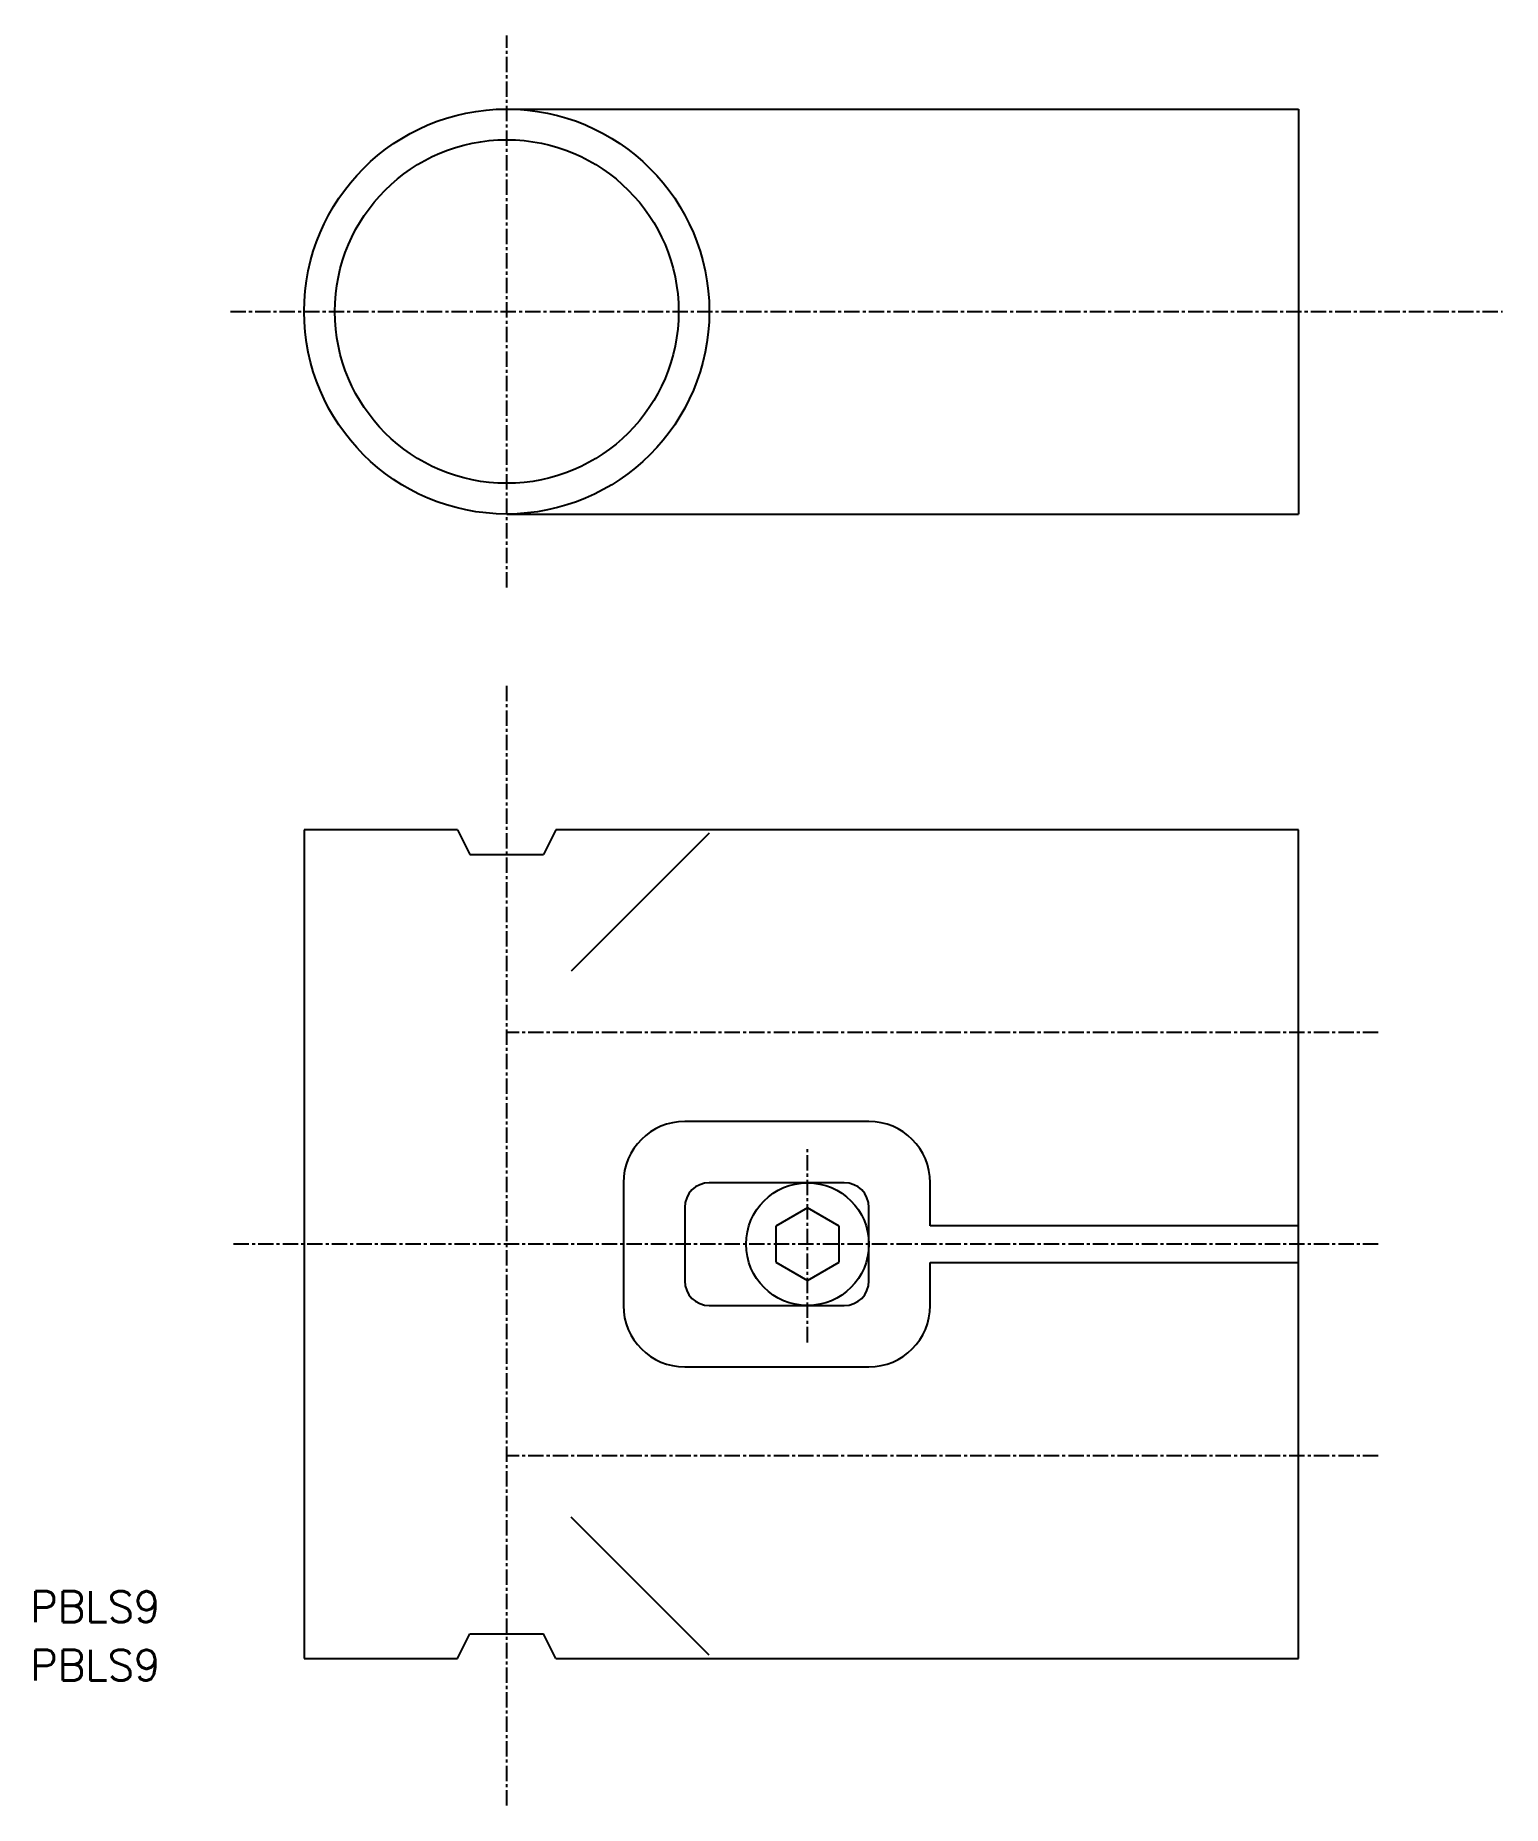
# Model space of a CAD drawing. Extents: x -38 to 81, y -122 to 22.
import ezdxf

# ---------------------------------------------------------------- set-up
doc = ezdxf.new("R2010")
doc.units = 0
doc.linetypes.add('CENTER', pattern=[2, 1.25, -0.25, 0.25, -0.25])
doc.layers.get('0').update_dxf_attribs({"linetype": 'CONTINUOUS'})
doc.layers.add('CENTER', color=1, linetype='CENTER')
doc.styles.get("Standard").update_dxf_attribs({"font": 'txt.shx', "bigfont": 'bigfont.shx'})

msp = doc.modelspace()

# ---------------------------------------------------------------- linework, layer by layer
at = {"color": 7, "linetype": 'CONTINUOUS'}
for p, q in [((0, 16.5), (64.5, 16.5)), ((64.5, 16.5), (64.5, -16.5)), ((0, -16.5), (64.5, -16.5)), ((-16.5, -42.25), (-16.5, -109.75)), ((-4, -42.25), (-16.5, -42.25)), ((-4, -42.25), (-3, -44.25)), ((4, -42.25), (3, -44.25)), ((64.5, -42.25), (4, -42.25)), ((16.5, -42.5), (5.25, -53.75)), ((64.5, -109.75), (64.5, -42.25)), ((-3, -44.25), (3, -44.25)), ((29.5, -66), (14.5, -66)), ((9.5, -71), (9.5, -81)), ((27.5, -71), (16.5, -71)), ((34.5, -74.5), (34.5, -71)), ((14.5, -73), (14.5, -79)), ((24.5, -73.03), (21.93, -74.52)), ((27.07, -74.52), (24.5, -73.03)), ((29.5, -79), (29.5, -73)), ((21.93, -74.52), (21.93, -77.48)), ((27.07, -77.48), (27.07, -74.52)), ((64.5, -74.5), (34.5, -74.5)), ((21.93, -77.48), (24.5, -78.97)), ((24.5, -78.97), (27.07, -77.48)), ((34.5, -81), (34.5, -77.5)), ((34.5, -77.5), (64.5, -77.5)), ((16.5, -81), (27.5, -81)), ((14.5, -86), (29.5, -86)), ((16.5, -109.5), (5.25, -98.25)), ((-4, -109.75), (-3, -107.75)), ((-3, -107.75), (3, -107.75)), ((4, -109.75), (3, -107.75)), ((-16.5, -109.75), (-4, -109.75)), ((4, -109.75), (64.5, -109.75))]:
    msp.add_line(p, q, dxfattribs=at)
for centre, radius in [((0, 0), 16.5), ((0, 0), 14), ((24.5, -76), 5)]:
    msp.add_circle(centre, radius, dxfattribs=at)
for centre, radius, start, end in [((14.5, -71), 5, 90, 180), ((29.5, -71), 5, 360, 90), ((16.5, -73), 2, 90, 180), ((27.5, -73), 2, 360, 90), ((16.5, -79), 2, 180, 270), ((27.5, -79), 2, 270, 0), ((14.5, -81), 5, 180, 270), ((29.5, -81), 5, 270, 0)]:
    msp.add_arc(centre, radius, start, end, dxfattribs=at)
at = {"layer": 'CENTER', "color": 1, "linetype": 'CENTER'}
for p, q in [((0, -22.5), (0, 22.5)), ((-22.5, 0), (81.13, 0)), ((0, -121.75), (0, -30.25)), ((71, -58.75), (0, -58.75)), ((24.5, -84), (24.5, -68)), ((71, -76), (-22.25, -76)), ((71, -93.25), (0, -93.25))]:
    msp.add_line(p, q, dxfattribs=at)

# ---------------------------------------------------------------- texts
at = {"color": 7, "linetype": 'CONTINUOUS'}
for p in [(-38.83, -106.79), (-38.83, -111.55)]:
    msp.add_text('PBLS9', height=2.5, dxfattribs=at).set_placement(p)

doc.saveas('drawing.dxf')
